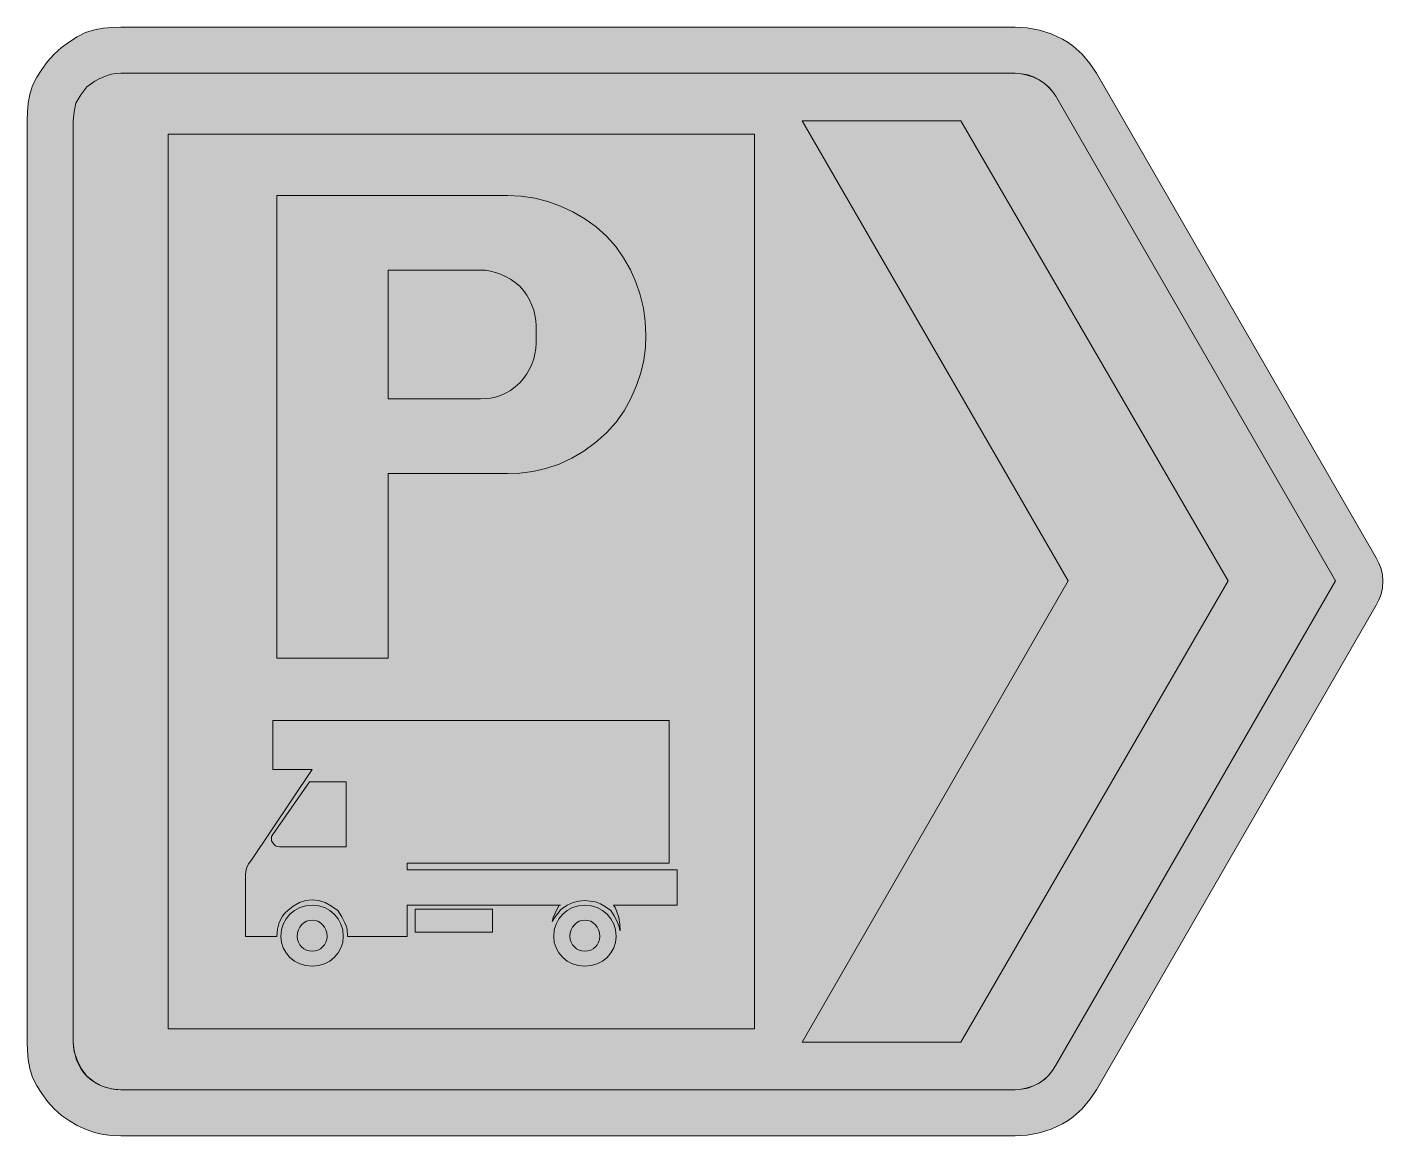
# Model space of a CAD drawing. Header units: metres. Extents: x 135 to 434, y 14 to 259.
import ezdxf

# ---------------------------------------------------------------- set-up
doc = ezdxf.new("R2010")
doc.units = ezdxf.units.M
for name, color, linetype, true_color in [('FILL_BLACK_000000', 7, 'Continuous', 0x000000), ('FILL_BLUE_0000FF', 7, 'Continuous', 0x0000ff), ('FILL_WHITE_FFFFFF', 7, 'Continuous', 0xffffff), ('STROKE_WHITE_FFFFFF', 7, 'Continuous', 0xffffff)]:
    doc.layers.add(name, color=color, linetype=linetype, true_color=true_color)

msp = doc.modelspace()

# ---------------------------------------------------------------- hatches: boundary and pattern name
at = {"layer": 'FILL_BLACK_000000', "true_color": 0x000000}
h = msp.add_hatch(color=7, dxfattribs=at)
h.dxf.hatch_style = 1
h.paths.add_polyline_path([(340.95, 238.62), (400.05, 136.92), (340.95, 34.92), (305.85, 34.92), (364.65, 136.92), (305.85, 238.62), (340.95, 238.62)])
at = {"layer": 'FILL_BLUE_0000FF', "true_color": 0x0000ff}
h = msp.add_hatch(color=7, dxfattribs=at)
h.dxf.hatch_style = 1
h.paths.add_polyline_path([(355.65, 259.15), (358.31, 258.64), (360.92, 257.8), (363.45, 256.62), (364.65, 255.9), (365.76, 255.11), (367.76, 253.32), (369.48, 251.3), (370.95, 249.12), (432.75, 142.02), (433.36, 140.84), (433.84, 139.58), (434.14, 138.27), (434.25, 136.92), (434.14, 135.4), (433.84, 133.99), (433.36, 132.7), (432.75, 131.52), (370.95, 24.42), (369.48, 22.24), (367.76, 20.22), (365.76, 18.43), (364.65, 17.64), (363.45, 16.92), (360.92, 15.74), (358.31, 14.89), (355.65, 14.39), (352.95, 14.22), (155.25, 14.22), (153.27, 14.29), (151.35, 14.52), (149.43, 14.98), (147.45, 15.72), (145.65, 16.51), (143.89, 17.52), (142.18, 18.76), (140.55, 20.22), (139.08, 21.85), (137.81, 23.56), (136.71, 25.32), (135.75, 27.12), (135.18, 29.14), (134.81, 31.13), (134.61, 33.07), (134.55, 34.92), (134.55, 238.62), (134.61, 240.6), (134.81, 242.52), (135.18, 244.44), (135.75, 246.42), (136.71, 248.22), (137.81, 249.98), (139.08, 251.69), (140.55, 253.32), (142.18, 254.79), (143.89, 256.06), (145.65, 257.16), (147.45, 258.12), (149.43, 258.69), (151.35, 259.06), (153.27, 259.26), (155.25, 259.32), (352.95, 259.32), (355.65, 259.15)])
h.paths.add_polyline_path([(154.18, 249.06), (153.19, 248.89), (152.25, 248.61), (151.35, 248.22), (150.45, 247.89), (149.55, 247.39), (147.75, 246.12), (146.44, 244.32), (145.35, 242.52), (144.94, 240.57), (144.75, 238.62), (144.75, 34.92), (144.92, 33.03), (145.46, 31.06), (145.88, 30.08), (146.4, 29.14), (147.02, 28.25), (147.75, 27.42), (148.56, 26.69), (149.43, 26.07), (150.33, 25.55), (151.28, 25.13), (153.23, 24.59), (155.25, 24.42), (352.95, 24.42), (354.38, 24.52), (355.75, 24.8), (357.04, 25.26), (358.24, 25.88), (359.34, 26.66), (360.33, 27.58), (361.21, 28.64), (361.95, 29.82), (423.75, 136.92), (361.95, 244.02), (361.21, 245.1), (360.33, 246.08), (359.34, 246.95), (358.24, 247.69), (357.04, 248.3), (355.75, 248.74), (354.38, 249.02), (352.95, 249.12), (155.25, 249.12), (154.18, 249.06)], flags=16)
h = msp.add_hatch(color=7, dxfattribs=at)
h.dxf.hatch_style = 1
h.paths.add_polyline_path([(295.35, 235.62), (295.35, 37.92), (165.75, 37.92), (165.75, 235.62), (295.35, 235.62)])
at = {"layer": 'FILL_WHITE_FFFFFF', "true_color": 0xffffff}
h = msp.add_hatch(color=7, dxfattribs=at)
h.dxf.hatch_style = 1
h.paths.add_polyline_path([(154.15, 24.48), (153.11, 24.64), (152.11, 24.89), (151.16, 25.24), (149.39, 26.19), (147.75, 27.42), (146.52, 29.1), (145.58, 30.94), (144.97, 32.9), (144.81, 33.91), (144.75, 34.92), (144.75, 238.62), (144.94, 240.57), (145.35, 242.52), (146.44, 244.32), (147.75, 246.12), (149.55, 247.39), (150.45, 247.89), (151.35, 248.22), (152.25, 248.61), (153.19, 248.89), (154.18, 249.06), (155.25, 249.12), (352.95, 249.12), (354.3, 249.01), (355.65, 248.71), (357, 248.23), (358.35, 247.62), (359.42, 246.89), (360.38, 246.04), (361.22, 245.09), (361.95, 244.02), (423.75, 136.92), (361.95, 29.82), (361.22, 28.7), (360.38, 27.64), (359.42, 26.7), (358.35, 25.92), (357, 25.31), (355.65, 24.83), (354.3, 24.53), (352.95, 24.42), (155.25, 24.42), (154.15, 24.48)])
h = msp.add_hatch(color=7, dxfattribs=at)
h.dxf.hatch_style = 1
h.paths.add_polyline_path([(189.75, 119.82), (189.75, 222.12), (240.75, 222.12), (243.77, 221.97), (246.75, 221.52), (249.66, 220.78), (252.49, 219.76), (255.22, 218.47), (257.84, 216.93), (260.32, 215.14), (262.65, 213.12), (264.66, 210.79), (266.41, 208.31), (267.91, 205.69), (269.14, 202.96), (270.1, 200.13), (270.79, 197.22), (271.21, 194.24), (271.35, 191.22), (271.23, 188.47), (270.86, 185.67), (270.21, 182.87), (269.25, 180.12), (268.01, 177.26), (266.51, 174.53), (264.74, 171.98), (262.65, 169.62), (260.17, 167.49), (257.62, 165.61), (254.97, 164.01), (252.15, 162.72), (249.23, 161.76), (246.34, 161.11), (243.5, 160.74), (240.75, 160.62), (214.35, 160.62), (214.35, 119.82), (189.75, 119.82)])
h.paths.add_polyline_path([(237, 177.3), (238.11, 177.55), (239.21, 177.91), (240.3, 178.39), (241.37, 179.02), (242.42, 179.79), (243.45, 180.72), (244.29, 181.66), (245.03, 182.67), (245.64, 183.74), (246.15, 184.84), (246.54, 185.98), (246.82, 187.13), (246.99, 188.28), (247.05, 189.42), (247.05, 193.32), (246.99, 194.46), (246.82, 195.61), (246.54, 196.76), (246.15, 197.89), (245.64, 199), (245.03, 200.07), (244.29, 201.08), (243.45, 202.02), (242.42, 202.86), (241.37, 203.59), (240.3, 204.21), (239.21, 204.72), (238.11, 205.11), (237, 205.39), (235.87, 205.56), (234.75, 205.62), (214.35, 205.62), (214.35, 177.12), (234.75, 177.12), (237, 177.3)], flags=16)
h = msp.add_hatch(color=7, dxfattribs=at)
h.dxf.hatch_style = 1
h.paths.add_polyline_path([(264.86, 63.98), (265.35, 62.52), (265.61, 61.02), (265.65, 59.52), (265.36, 60.64), (264.94, 61.77), (264.34, 62.89), (263.55, 64.02), (262.42, 64.85), (261.3, 65.52), (260.17, 65.96), (259.05, 66.12), (257.75, 66.23), (256.5, 66.12), (255.25, 65.78), (253.95, 65.22), (252.94, 64.58), (252.47, 64.17), (252.15, 63.72), (251.29, 62.67), (250.65, 61.62), (250.84, 62.52), (251.25, 63.42), (251.7, 64.43), (252.15, 65.22), (218.55, 65.22), (218.55, 58.32), (205.35, 58.32), (205.28, 59.93), (205.1, 60.64), (204.75, 61.32), (204.11, 62.67), (203.25, 64.02), (201.85, 65.03), (200.4, 65.78), (198.95, 66.26), (197.55, 66.42), (196.16, 66.26), (194.74, 65.78), (193.37, 65.03), (192.15, 64.02), (191.53, 63.43), (191.02, 62.79), (190.28, 61.39), (189.87, 59.89), (189.75, 58.32), (182.85, 58.32), (182.85, 71.82), (182.91, 72.72), (183.11, 73.58), (183.48, 74.39), (184.05, 75.12), (197.55, 95.22), (188.85, 95.22), (188.85, 106.02), (276.45, 106.02), (276.45, 74.52), (218.55, 74.52), (218.55, 73.02), (278.25, 73.02), (278.25, 65.22), (264.15, 65.22), (264.55, 64.67), (264.86, 63.98)])
h.paths.add_polyline_path([(188.59, 80.37), (188.55, 79.92), (188.59, 79.47), (188.85, 79.02), (189.13, 78.63), (189.49, 78.34), (189.9, 78.18), (190.35, 78.12), (205.05, 78.12), (205.05, 92.52), (196.95, 92.52), (188.85, 80.82), (188.59, 80.37)], flags=16)
h = msp.add_hatch(color=7, dxfattribs=at)
h.dxf.hatch_style = 1
h.paths.add_polyline_path([(203.92, 55.77), (203.3, 54.65), (202.46, 53.67), (201.45, 52.86), (200.27, 52.24), (198.97, 51.86), (197.55, 51.72), (196.13, 51.86), (194.83, 52.24), (193.65, 52.86), (192.64, 53.67), (191.8, 54.65), (191.18, 55.77), (190.79, 57), (190.65, 58.32), (190.79, 59.74), (191.18, 61.04), (191.8, 62.22), (192.64, 63.23), (193.65, 64.07), (194.83, 64.69), (196.13, 65.08), (197.55, 65.22), (198.97, 65.08), (200.27, 64.69), (201.45, 64.07), (202.46, 63.23), (203.3, 62.22), (203.92, 61.04), (204.31, 59.74), (204.45, 58.32), (204.31, 57), (203.92, 55.77)])
h.paths.add_polyline_path([(200.59, 59.77), (200.28, 60.38), (199.87, 60.91), (199.39, 61.33), (198.83, 61.65), (198.21, 61.85), (197.55, 61.92), (196.89, 61.85), (196.28, 61.65), (195.71, 61.33), (195.23, 60.91), (194.82, 60.38), (194.51, 59.77), (194.32, 59.08), (194.25, 58.32), (194.32, 57.66), (194.51, 57.04), (194.82, 56.48), (195.23, 55.99), (195.71, 55.59), (196.28, 55.28), (196.89, 55.09), (197.55, 55.02), (198.21, 55.09), (198.83, 55.28), (199.39, 55.59), (199.87, 55.99), (200.28, 56.48), (200.59, 57.04), (200.78, 57.66), (200.85, 58.32), (200.78, 59.08), (200.59, 59.77)], flags=16)
h = msp.add_hatch(color=7, dxfattribs=at)
h.dxf.hatch_style = 1
h.paths.add_polyline_path([(220.35, 64.32), (237.45, 64.32), (237.45, 59.22), (220.35, 59.22), (220.35, 64.32)])
h = msp.add_hatch(color=7, dxfattribs=at)
h.dxf.hatch_style = 1
h.paths.add_polyline_path([(264.22, 55.77), (263.6, 54.65), (262.76, 53.67), (261.75, 52.86), (260.57, 52.24), (259.27, 51.86), (257.85, 51.72), (256.43, 51.86), (255.13, 52.24), (253.95, 52.86), (252.94, 53.67), (252.1, 54.65), (251.48, 55.77), (251.09, 57), (250.95, 58.32), (251.09, 59.74), (251.48, 61.04), (252.1, 62.22), (252.94, 63.23), (253.95, 64.07), (255.13, 64.69), (256.43, 65.08), (257.85, 65.22), (259.27, 65.08), (260.57, 64.69), (261.75, 64.07), (262.76, 63.23), (263.6, 62.22), (264.22, 61.04), (264.61, 59.74), (264.75, 58.32), (264.61, 57), (264.22, 55.77)])
h.paths.add_polyline_path([(260.89, 59.77), (260.58, 60.38), (260.17, 60.91), (259.69, 61.33), (259.13, 61.65), (258.51, 61.85), (257.85, 61.92), (257.19, 61.85), (256.58, 61.65), (256.01, 61.33), (255.52, 60.91), (255.12, 60.38), (254.81, 59.77), (254.62, 59.08), (254.55, 58.32), (254.62, 57.66), (254.81, 57.04), (255.12, 56.48), (255.52, 55.99), (256.01, 55.59), (256.58, 55.28), (257.19, 55.09), (257.85, 55.02), (258.51, 55.09), (259.13, 55.28), (259.69, 55.59), (260.17, 55.99), (260.58, 56.48), (260.89, 57.04), (261.08, 57.66), (261.15, 58.32), (261.08, 59.08), (260.89, 59.77)], flags=16)

# ---------------------------------------------------------------- linework, layer by layer
at = {"layer": 'FILL_BLACK_000000', "lineweight": 0, "true_color": 0x000000}
msp.add_lwpolyline([(340.95, 238.62), (400.05, 136.92), (340.95, 34.92), (305.85, 34.92), (364.65, 136.92), (305.85, 238.62)], close=True, dxfattribs=at)
at = {"layer": 'FILL_BLUE_0000FF', "lineweight": 0, "true_color": 0x0000ff}
for points in [[(355.65, 259.15), (358.31, 258.64), (360.92, 257.8), (363.45, 256.62), (364.65, 255.9), (365.76, 255.11), (367.76, 253.32), (369.48, 251.3), (370.95, 249.12), (432.75, 142.02), (433.36, 140.84), (433.84, 139.58), (434.14, 138.27), (434.25, 136.92), (434.14, 135.4), (433.84, 133.99), (433.36, 132.7), (432.75, 131.52), (370.95, 24.42), (369.48, 22.24), (367.76, 20.22), (365.76, 18.43), (364.65, 17.64), (363.45, 16.92), (360.92, 15.74), (358.31, 14.89), (355.65, 14.39), (352.95, 14.22), (155.25, 14.22), (153.27, 14.29), (151.35, 14.52), (149.43, 14.98), (147.45, 15.72), (145.65, 16.51), (143.89, 17.52), (142.18, 18.76), (140.55, 20.22), (139.08, 21.85), (137.81, 23.56), (136.71, 25.32), (135.75, 27.12), (135.18, 29.14), (134.81, 31.13), (134.61, 33.07), (134.55, 34.92), (134.55, 238.62), (134.61, 240.6), (134.81, 242.52), (135.18, 244.44), (135.75, 246.42), (136.71, 248.22), (137.81, 249.98), (139.08, 251.69), (140.55, 253.32), (142.18, 254.79), (143.89, 256.06), (145.65, 257.16), (147.45, 258.12), (149.43, 258.69), (151.35, 259.06), (153.27, 259.26), (155.25, 259.32), (352.95, 259.32)], [(154.18, 249.06), (153.19, 248.89), (152.25, 248.61), (151.35, 248.22), (150.45, 247.89), (149.55, 247.39), (147.75, 246.12), (146.44, 244.32), (145.35, 242.52), (144.94, 240.57), (144.75, 238.62), (144.75, 34.92), (144.92, 33.03), (145.46, 31.06), (145.88, 30.08), (146.4, 29.14), (147.02, 28.25), (147.75, 27.42), (148.56, 26.69), (149.43, 26.07), (150.33, 25.55), (151.28, 25.13), (153.23, 24.59), (155.25, 24.42), (352.95, 24.42), (354.38, 24.52), (355.75, 24.8), (357.04, 25.26), (358.24, 25.88), (359.34, 26.66), (360.33, 27.58), (361.21, 28.64), (361.95, 29.82), (423.75, 136.92), (361.95, 244.02), (361.21, 245.1), (360.33, 246.08), (359.34, 246.95), (358.24, 247.69), (357.04, 248.3), (355.75, 248.74), (354.38, 249.02), (352.95, 249.12), (155.25, 249.12)], [(295.35, 235.62), (295.35, 37.92), (165.75, 37.92), (165.75, 235.62)]]:
    msp.add_lwpolyline(points, close=True, dxfattribs=at)
at = {"layer": 'FILL_WHITE_FFFFFF', "lineweight": 0, "true_color": 0xffffff}
for points in [[(154.15, 24.48), (153.11, 24.64), (152.11, 24.89), (151.16, 25.24), (149.39, 26.19), (147.75, 27.42), (146.52, 29.1), (145.58, 30.94), (144.97, 32.9), (144.81, 33.91), (144.75, 34.92), (144.75, 238.62), (144.94, 240.57), (145.35, 242.52), (146.44, 244.32), (147.75, 246.12), (149.55, 247.39), (150.45, 247.89), (151.35, 248.22), (152.25, 248.61), (153.19, 248.89), (154.18, 249.06), (155.25, 249.12), (352.95, 249.12), (354.3, 249.01), (355.65, 248.71), (357, 248.23), (358.35, 247.62), (359.42, 246.89), (360.38, 246.04), (361.22, 245.09), (361.95, 244.02), (423.75, 136.92), (361.95, 29.82), (361.22, 28.7), (360.38, 27.64), (359.42, 26.7), (358.35, 25.92), (357, 25.31), (355.65, 24.83), (354.3, 24.53), (352.95, 24.42), (155.25, 24.42)], [(264.86, 63.98), (265.35, 62.52), (265.61, 61.02), (265.65, 59.52), (265.36, 60.64), (264.94, 61.77), (264.34, 62.89), (263.55, 64.02), (262.42, 64.85), (261.3, 65.52), (260.17, 65.96), (259.05, 66.12), (257.75, 66.23), (256.5, 66.12), (255.25, 65.78), (253.95, 65.22), (252.94, 64.58), (252.47, 64.17), (252.15, 63.72), (251.29, 62.67), (250.65, 61.62), (250.84, 62.52), (251.25, 63.42), (251.7, 64.43), (252.15, 65.22), (218.55, 65.22), (218.55, 58.32), (205.35, 58.32), (205.28, 59.93), (205.1, 60.64), (204.75, 61.32), (204.11, 62.67), (203.25, 64.02), (201.85, 65.03), (200.4, 65.78), (198.95, 66.26), (197.55, 66.42), (196.16, 66.26), (194.74, 65.78), (193.37, 65.03), (192.15, 64.02), (191.53, 63.43), (191.02, 62.79), (190.28, 61.39), (189.87, 59.89), (189.75, 58.32), (182.85, 58.32), (182.85, 71.82), (182.91, 72.72), (183.11, 73.58), (183.48, 74.39), (184.05, 75.12), (197.55, 95.22), (188.85, 95.22), (188.85, 106.02), (276.45, 106.02), (276.45, 74.52), (218.55, 74.52), (218.55, 73.02), (278.25, 73.02), (278.25, 65.22), (264.15, 65.22), (264.55, 64.67)], [(188.59, 80.37), (188.55, 79.92), (188.59, 79.47), (188.85, 79.02), (189.13, 78.63), (189.49, 78.34), (189.9, 78.18), (190.35, 78.12), (205.05, 78.12), (205.05, 92.52), (196.95, 92.52), (188.85, 80.82)], [(203.92, 55.77), (203.3, 54.65), (202.46, 53.67), (201.45, 52.86), (200.27, 52.24), (198.97, 51.86), (197.55, 51.72), (196.13, 51.86), (194.83, 52.24), (193.65, 52.86), (192.64, 53.67), (191.8, 54.65), (191.18, 55.77), (190.79, 57), (190.65, 58.32), (190.79, 59.74), (191.18, 61.04), (191.8, 62.22), (192.64, 63.23), (193.65, 64.07), (194.83, 64.69), (196.13, 65.08), (197.55, 65.22), (198.97, 65.08), (200.27, 64.69), (201.45, 64.07), (202.46, 63.23), (203.3, 62.22), (203.92, 61.04), (204.31, 59.74), (204.45, 58.32), (204.31, 57)], [(220.35, 64.32), (237.45, 64.32), (237.45, 59.22), (220.35, 59.22)], [(264.22, 55.77), (263.6, 54.65), (262.76, 53.67), (261.75, 52.86), (260.57, 52.24), (259.27, 51.86), (257.85, 51.72), (256.43, 51.86), (255.13, 52.24), (253.95, 52.86), (252.94, 53.67), (252.1, 54.65), (251.48, 55.77), (251.09, 57), (250.95, 58.32), (251.09, 59.74), (251.48, 61.04), (252.1, 62.22), (252.94, 63.23), (253.95, 64.07), (255.13, 64.69), (256.43, 65.08), (257.85, 65.22), (259.27, 65.08), (260.57, 64.69), (261.75, 64.07), (262.76, 63.23), (263.6, 62.22), (264.22, 61.04), (264.61, 59.74), (264.75, 58.32), (264.61, 57)], [(200.59, 59.77), (200.28, 60.38), (199.87, 60.91), (199.39, 61.33), (198.83, 61.65), (198.21, 61.85), (197.55, 61.92), (196.89, 61.85), (196.28, 61.65), (195.71, 61.33), (195.23, 60.91), (194.82, 60.38), (194.51, 59.77), (194.32, 59.08), (194.25, 58.32), (194.32, 57.66), (194.51, 57.04), (194.82, 56.48), (195.23, 55.99), (195.71, 55.59), (196.28, 55.28), (196.89, 55.09), (197.55, 55.02), (198.21, 55.09), (198.83, 55.28), (199.39, 55.59), (199.87, 55.99), (200.28, 56.48), (200.59, 57.04), (200.78, 57.66), (200.85, 58.32), (200.78, 59.08)], [(260.89, 59.77), (260.58, 60.38), (260.17, 60.91), (259.69, 61.33), (259.13, 61.65), (258.51, 61.85), (257.85, 61.92), (257.19, 61.85), (256.58, 61.65), (256.01, 61.33), (255.52, 60.91), (255.12, 60.38), (254.81, 59.77), (254.62, 59.08), (254.55, 58.32), (254.62, 57.66), (254.81, 57.04), (255.12, 56.48), (255.52, 55.99), (256.01, 55.59), (256.58, 55.28), (257.19, 55.09), (257.85, 55.02), (258.51, 55.09), (259.13, 55.28), (259.69, 55.59), (260.17, 55.99), (260.58, 56.48), (260.89, 57.04), (261.08, 57.66), (261.15, 58.32), (261.08, 59.08)]]:
    msp.add_lwpolyline(points, close=True, dxfattribs=at)
at = {"layer": 'FILL_WHITE_FFFFFF', "lineweight": 0, "true_color": 0x0000ff}
for points in [[(189.75, 119.82), (189.75, 222.12), (240.75, 222.12), (243.77, 221.97), (246.75, 221.52), (249.66, 220.78), (252.49, 219.76), (255.22, 218.47), (257.84, 216.93), (260.32, 215.14), (262.65, 213.12), (264.66, 210.79), (266.41, 208.31), (267.91, 205.69), (269.14, 202.96), (270.1, 200.13), (270.79, 197.22), (271.21, 194.24), (271.35, 191.22), (271.23, 188.47), (270.86, 185.67), (270.21, 182.87), (269.25, 180.12), (268.01, 177.26), (266.51, 174.53), (264.74, 171.98), (262.65, 169.62), (260.17, 167.49), (257.62, 165.61), (254.97, 164.01), (252.15, 162.72), (249.23, 161.76), (246.34, 161.11), (243.5, 160.74), (240.75, 160.62), (214.35, 160.62), (214.35, 119.82)], [(237, 177.3), (238.11, 177.55), (239.21, 177.91), (240.3, 178.39), (241.37, 179.02), (242.42, 179.79), (243.45, 180.72), (244.29, 181.66), (245.03, 182.67), (245.64, 183.74), (246.15, 184.84), (246.54, 185.98), (246.82, 187.13), (246.99, 188.28), (247.05, 189.42), (247.05, 193.32), (246.99, 194.46), (246.82, 195.61), (246.54, 196.76), (246.15, 197.89), (245.64, 199), (245.03, 200.07), (244.29, 201.08), (243.45, 202.02), (242.42, 202.86), (241.37, 203.59), (240.3, 204.21), (239.21, 204.72), (238.11, 205.11), (237, 205.39), (235.87, 205.56), (234.75, 205.62), (214.35, 205.62), (214.35, 177.12), (234.75, 177.12)]]:
    msp.add_lwpolyline(points, close=True, dxfattribs=at)
at = {"layer": 'STROKE_WHITE_FFFFFF', "lineweight": 0, "true_color": 0xffffff}
msp.add_lwpolyline([(252.15, 65.22), (252.45, 65.22)], dxfattribs=at)

doc.saveas('drawing.dxf')
